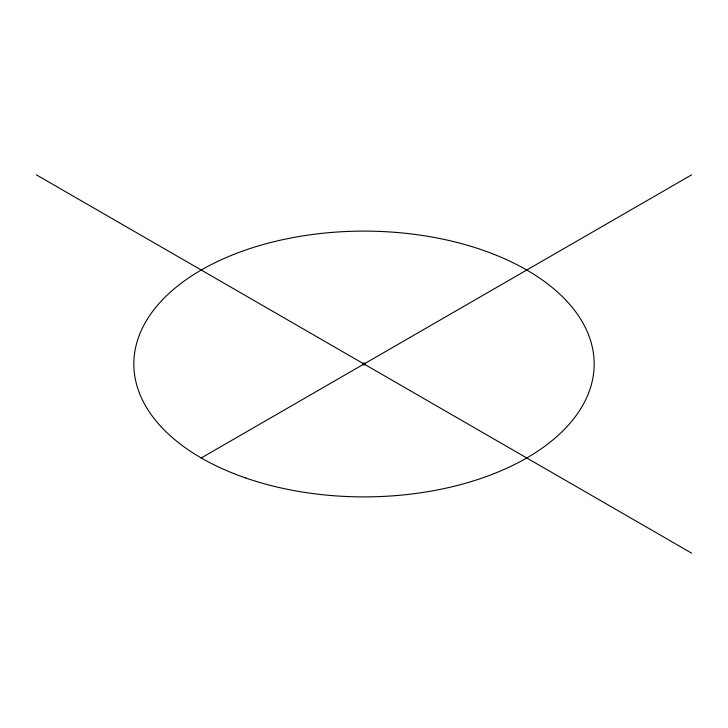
<?xml version="1.0" encoding="UTF-8"?>
<svg xmlns="http://www.w3.org/2000/svg" width="728" height="728" viewBox="0 0 728 728"><rect width="100%" height="100%" fill="white"/><g stroke="black" fill="none" stroke-linecap="round" stroke-linejoin="round"><path stroke-width="1.09" d="M201.247 457.967L362.954 364.601M365.046 363.399L691.6 174.866M36.4 174.866L691.6 553.134M245.3 477.85A230.166 132.887 0 0 0 594.13 366.43A230.166 132.887 0 0 0 252.58 247.72A230.166 132.887 0 0 0 245.3 477.85M363.236 364.737A1.483 0.855 0 0 0 365.483 364.018A1.483 0.855 0 0 0 363.281 363.254A1.483 0.855 0 0 0 363.236 364.737"/></g></svg>
